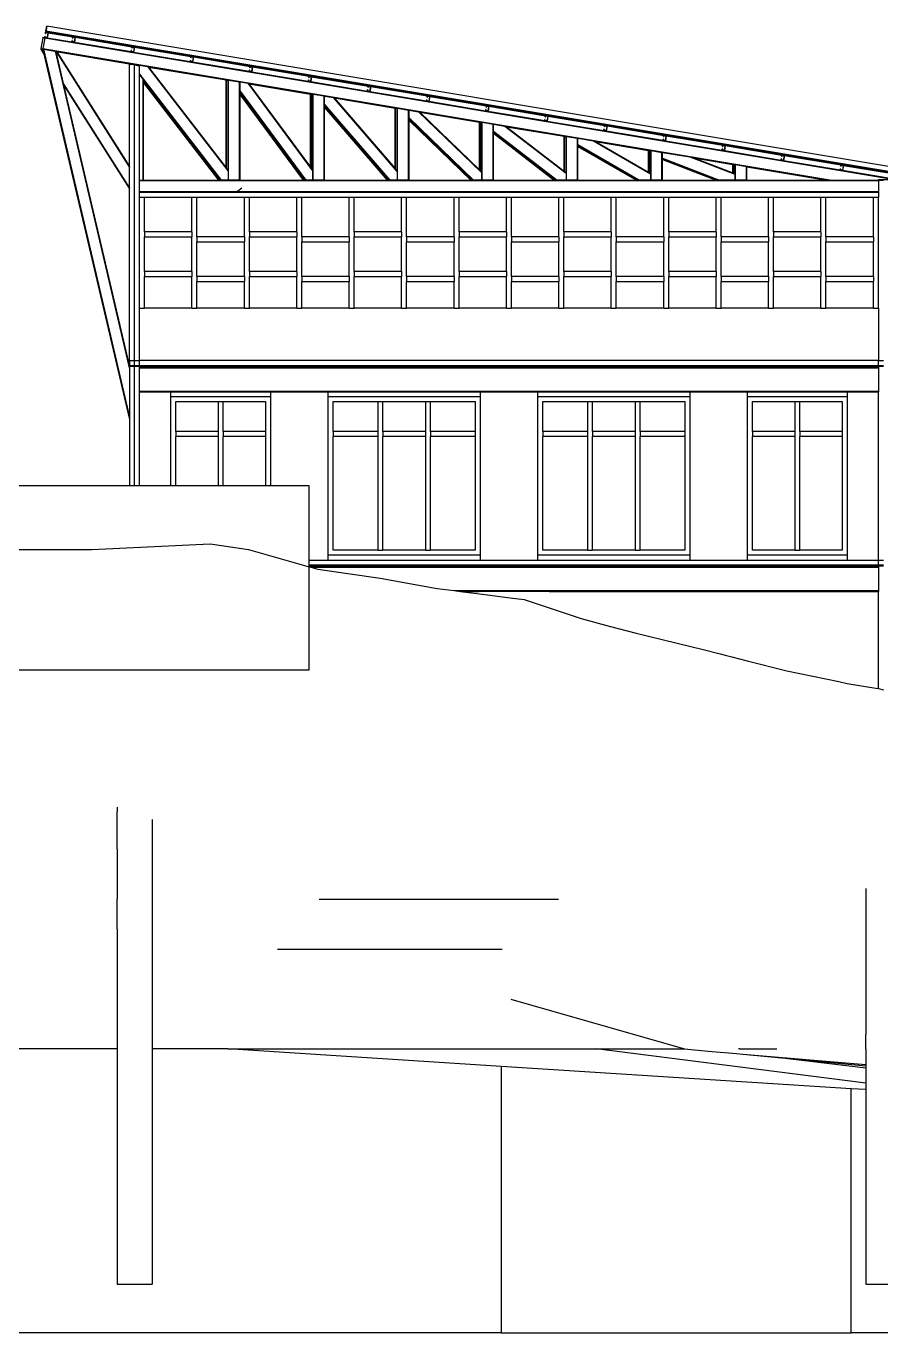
# Model space of a CAD drawing. Extents: x -60 to 60, y -11 to 16.
# Drawn here: x -44.71 to -27.59, y -10.62 to 15.54 of the extents above; entities that cross this region are included whole.
import ezdxf

# ---------------------------------------------------------------- set-up
doc = ezdxf.new("R2010")
doc.units = 0
doc.layers.get('0').update_dxf_attribs({"linetype": 'CONTINUOUS'})
doc.layers.add('SECTIONCUTEDGES', color=7, linetype='CONTINUOUS')

msp = doc.modelspace()

# ---------------------------------------------------------------- linework, layer by layer
for p, q in [((-44.301, 15.544), (-44.321, 15.426)), ((-44.301, 15.544), (-44.321, 15.426)), ((-44.317, 15.45), (-44.32, 15.435)), ((-44.317, 15.45), (-44.301, 15.544)), ((-44.317, 15.45), (-27.44, 12.637)), ((-27.196, 12.693), (-44.301, 15.544)), ((-44.38, 15.312), (-44.416, 15.094)), ((-44.379, 15.321), (-44.38, 15.312)), ((-44.38, 15.312), (-44.341, 15.305)), ((-44.379, 15.321), (-44.34, 15.315)), ((-44.341, 15.305), (-44.376, 15.094)), ((-44.34, 15.312), (-44.341, 15.305)), ((-44.339, 15.321), (-44.34, 15.315)), ((-44.34, 15.315), (-44.34, 15.312)), ((-44.34, 15.312), (-27.44, 12.495)), ((-44.339, 15.321), (-44.334, 15.346)), ((-44.289, 15.313), (-44.339, 15.321)), ((-44.329, 15.345), (-44.334, 15.346)), ((-44.333, 15.325), (-44.329, 15.345)), ((-44.293, 15.319), (-44.333, 15.325)), ((-44.326, 15.395), (-44.322, 15.42)), ((-44.326, 15.395), (-44.321, 15.394)), ((-44.322, 15.42), (-44.32, 15.435)), ((-44.322, 15.42), (-44.273, 15.412)), ((-44.321, 15.394), (-44.318, 15.414)), ((-44.32, 15.435), (-27.44, 12.622)), ((-44.318, 15.414), (-44.279, 15.408)), ((-44.279, 15.408), (-44.293, 15.319)), ((-44.273, 15.412), (-44.289, 15.313)), ((-44.289, 15.313), (-43.794, 15.231)), ((-44.273, 15.412), (-43.778, 15.329)), ((-43.794, 15.231), (-43.79, 15.255)), ((-43.745, 15.222), (-43.794, 15.231)), ((-43.785, 15.254), (-43.79, 15.255)), ((-43.789, 15.235), (-43.785, 15.254)), ((-43.749, 15.228), (-43.789, 15.235)), ((-43.782, 15.305), (-43.778, 15.329)), ((-43.782, 15.305), (-43.777, 15.304)), ((-43.778, 15.329), (-43.728, 15.321)), ((-43.777, 15.304), (-43.774, 15.323)), ((-43.774, 15.323), (-43.734, 15.317)), ((-43.734, 15.317), (-43.749, 15.228)), ((-43.728, 15.321), (-43.745, 15.222)), ((-43.745, 15.222), (-42.611, 15.033)), ((-43.728, 15.321), (-42.594, 15.132)), ((-44.416, 15.094), (-44.418, 15.085)), ((-44.418, 15.085), (-44.376, 15.078)), ((-44.418, 15.084), (-44.355, 14.985)), ((-44.405, 15.082), (-44.418, 15.084)), ((-44.418, 15.084), (-44.418, 15.084)), ((-44.418, 15.084), (-44.418, 15.084)), ((-44.418, 15.084), (-44.418, 15.084)), ((-44.416, 15.094), (-44.377, 15.088)), ((-44.376, 15.077), (-44.405, 15.082)), ((-44.405, 15.082), (-44.361, 15.014)), ((-44.378, 15.085), (-44.377, 15.088)), ((-44.378, 15.085), (-44.368, 15.083)), ((-44.378, 15.085), (-44.376, 15.078)), ((-44.377, 15.088), (-44.376, 15.094)), ((-44.376, 15.094), (-28.574, 12.46)), ((-44.376, 15.078), (-44.376, 15.077)), ((-44.376, 15.077), (-44.361, 15.014)), ((-44.368, 15.083), (-42.64, 7.711)), ((-44.368, 15.083), (-44.132, 15.044)), ((-44.361, 15.014), (-44.355, 14.985)), ((-44.355, 14.985), (-42.64, 7.668)), ((-44.132, 15.044), (-42.64, 8.677)), ((-44.132, 15.044), (-44.121, 15.042)), ((-44.121, 15.042), (-42.639, 14.795)), ((-44.121, 15.042), (-44.12, 15.035)), ((-44.12, 15.035), (-42.64, 14.788)), ((-44.113, 15.033), (-44.12, 15.035)), ((-44.12, 15.035), (-44.12, 15.035)), ((-44.12, 15.035), (-43.971, 14.398)), ((-44.1, 15.031), (-44.113, 15.033)), ((-44.113, 15.033), (-42.64, 12.713)), ((-44.1, 15.031), (-42.64, 12.731)), ((-42.611, 15.033), (-42.606, 15.058)), ((-42.561, 15.025), (-42.611, 15.033)), ((-42.602, 15.057), (-42.606, 15.058)), ((-42.605, 15.037), (-42.602, 15.057)), ((-42.565, 15.031), (-42.605, 15.037)), ((-42.598, 15.107), (-42.594, 15.132)), ((-42.598, 15.107), (-42.593, 15.106)), ((-42.594, 15.132), (-42.545, 15.124)), ((-42.593, 15.106), (-42.59, 15.126)), ((-42.59, 15.126), (-42.551, 15.12)), ((-42.551, 15.12), (-42.565, 15.031)), ((-42.545, 15.124), (-42.561, 15.025)), ((-42.561, 15.025), (-41.427, 14.836)), ((-42.545, 15.124), (-41.41, 14.935)), ((-41.415, 14.91), (-41.41, 14.935)), ((-41.41, 14.935), (-41.361, 14.926)), ((-41.41, 14.909), (-41.406, 14.929)), ((-41.406, 14.929), (-41.367, 14.922)), ((-41.367, 14.922), (-41.382, 14.834)), ((-41.361, 14.926), (-41.378, 14.828)), ((-41.361, 14.926), (-40.227, 14.737)), ((-42.641, 14.785), (-42.64, 14.788)), ((-42.641, 14.785), (-42.64, 14.785)), ((-42.64, 14.788), (-42.639, 14.795)), ((-42.634, 14.784), (-42.64, 14.785)), ((-42.64, 12.731), (-42.64, 14.785)), ((-42.639, 14.795), (-42.439, 14.761)), ((-42.6, 14.778), (-42.634, 14.784)), ((-42.634, 14.784), (-42.6, 14.778)), ((-42.6, 14.778), (-42.6, 14.778)), ((-42.54, 14.768), (-42.6, 14.778)), ((-42.54, 8.846), (-42.54, 14.768)), ((-42.54, 14.768), (-42.44, 14.751)), ((-42.44, 14.751), (-42.439, 14.761)), ((-42.44, 14.583), (-42.44, 14.751)), ((-42.439, 14.761), (-42.279, 14.735)), ((-42.279, 14.735), (-40.668, 12.641)), ((-42.279, 14.735), (-42.265, 14.732)), ((-42.265, 14.732), (-40.668, 14.466)), ((-42.265, 14.732), (-42.259, 14.725)), ((-42.259, 14.725), (-40.708, 14.466)), ((-42.259, 14.725), (-40.708, 12.709)), ((-41.427, 14.836), (-41.423, 14.861)), ((-41.378, 14.828), (-41.427, 14.836)), ((-41.418, 14.86), (-41.423, 14.861)), ((-41.421, 14.84), (-41.418, 14.86)), ((-41.382, 14.834), (-41.421, 14.84)), ((-41.415, 14.91), (-41.41, 14.909)), ((-41.378, 14.828), (-40.243, 14.639)), ((-40.243, 14.639), (-40.239, 14.663)), ((-40.234, 14.663), (-40.239, 14.663)), ((-40.237, 14.643), (-40.234, 14.663)), ((-40.231, 14.713), (-40.227, 14.737)), ((-40.231, 14.713), (-40.226, 14.712)), ((-40.227, 14.737), (-40.177, 14.729)), ((-40.226, 14.712), (-40.223, 14.732)), ((-40.223, 14.732), (-40.183, 14.725)), ((-40.183, 14.725), (-40.198, 14.636)), ((-40.177, 14.729), (-40.194, 14.631)), ((-40.177, 14.729), (-39.043, 14.54)), ((-43.971, 14.398), (-42.64, 12.302)), ((-43.971, 14.398), (-43.964, 14.369)), ((-42.44, 14.583), (-40.807, 12.46)), ((-42.44, 14.567), (-42.44, 14.583)), ((-42.44, 12.46), (-42.44, 14.567)), ((-42.44, 14.567), (-42.37, 14.476)), ((-42.37, 12.46), (-42.37, 14.476)), ((-42.37, 14.476), (-42.36, 14.463)), ((-42.36, 14.427), (-42.36, 14.463)), ((-42.36, 14.463), (-40.819, 12.46)), ((-42.36, 14.427), (-40.847, 12.46)), ((-42.36, 14.411), (-42.36, 14.427)), ((-42.36, 14.411), (-40.859, 12.46)), ((-42.36, 12.46), (-42.36, 14.411)), ((-40.708, 12.709), (-40.708, 14.466)), ((-40.698, 14.465), (-40.708, 14.466)), ((-40.698, 12.696), (-40.698, 14.465)), ((-40.698, 14.465), (-40.668, 14.46)), ((-40.658, 14.465), (-40.668, 14.466)), ((-40.668, 14.46), (-40.668, 14.466)), ((-40.668, 12.657), (-40.668, 14.46)), ((-40.658, 12.46), (-40.658, 14.465)), ((-40.658, 14.465), (-40.438, 14.428)), ((-40.438, 12.46), (-40.438, 14.428)), ((-40.428, 14.426), (-40.438, 14.428)), ((-40.428, 14.241), (-40.428, 14.426)), ((-40.428, 14.426), (-40.272, 14.4)), ((-40.272, 14.4), (-38.975, 12.646)), ((-40.272, 14.4), (-40.258, 14.398)), ((-40.258, 14.398), (-38.975, 14.184)), ((-40.258, 14.398), (-40.252, 14.39)), ((-40.194, 14.631), (-40.243, 14.639)), ((-40.198, 14.636), (-40.237, 14.643)), ((-40.194, 14.631), (-39.06, 14.441)), ((-39.06, 14.441), (-39.055, 14.466)), ((-39.01, 14.433), (-39.06, 14.441)), ((-39.051, 14.465), (-39.055, 14.466)), ((-39.054, 14.446), (-39.051, 14.465)), ((-39.014, 14.439), (-39.054, 14.446)), ((-39.047, 14.515), (-39.043, 14.54)), ((-39.047, 14.515), (-39.042, 14.515)), ((-39.043, 14.54), (-38.994, 14.532)), ((-39.042, 14.515), (-39.039, 14.534)), ((-39.039, 14.534), (-39, 14.528)), ((-39, 14.528), (-39.014, 14.439)), ((-38.994, 14.532), (-39.01, 14.433)), ((-39.01, 14.433), (-37.876, 14.244)), ((-38.994, 14.532), (-37.859, 14.343)), ((-43.964, 14.369), (-42.64, 12.283)), ((-43.964, 14.369), (-42.64, 8.72)), ((-40.428, 14.241), (-39.112, 12.46)), ((-40.428, 14.224), (-40.428, 14.241)), ((-40.428, 14.224), (-39.124, 12.46)), ((-40.428, 14.187), (-40.428, 14.224)), ((-40.428, 14.187), (-39.152, 12.46)), ((-40.428, 14.17), (-40.428, 14.187)), ((-40.428, 12.46), (-40.428, 14.17)), ((-40.428, 14.17), (-39.164, 12.46)), ((-40.252, 14.39), (-39.015, 14.184)), ((-40.252, 14.39), (-39.015, 12.717)), ((-39.015, 12.717), (-39.015, 14.184)), ((-39.005, 14.182), (-39.015, 14.184)), ((-39.005, 12.703), (-39.005, 14.182)), ((-39.005, 14.182), (-38.975, 14.177)), ((-38.965, 14.182), (-38.975, 14.184)), ((-38.975, 14.177), (-38.975, 14.184)), ((-38.975, 12.662), (-38.975, 14.177)), ((-38.965, 12.46), (-38.965, 14.182)), ((-38.965, 14.182), (-38.745, 14.146)), ((-38.745, 12.46), (-38.745, 14.146)), ((-38.735, 14.144), (-38.745, 14.146)), ((-38.735, 13.975), (-38.735, 14.144)), ((-38.735, 14.144), (-38.565, 14.116)), ((-37.876, 14.244), (-37.872, 14.269)), ((-37.827, 14.236), (-37.876, 14.244)), ((-37.867, 14.268), (-37.872, 14.269)), ((-37.87, 14.248), (-37.867, 14.268)), ((-37.831, 14.242), (-37.87, 14.248)), ((-37.864, 14.318), (-37.859, 14.343)), ((-37.864, 14.318), (-37.859, 14.317)), ((-37.859, 14.343), (-37.81, 14.335)), ((-37.859, 14.317), (-37.855, 14.337)), ((-37.855, 14.337), (-37.816, 14.33)), ((-37.816, 14.33), (-37.831, 14.242)), ((-37.81, 14.335), (-37.827, 14.236)), ((-37.827, 14.236), (-36.692, 14.047)), ((-37.81, 14.335), (-36.676, 14.146)), ((-36.68, 14.121), (-36.676, 14.146)), ((-36.676, 14.146), (-36.626, 14.137)), ((-36.675, 14.12), (-36.672, 14.14)), ((-36.672, 14.14), (-36.632, 14.133)), ((-36.632, 14.133), (-36.647, 14.044)), ((-36.626, 14.137), (-36.643, 14.039)), ((-36.626, 14.137), (-35.492, 13.948)), ((-38.735, 13.975), (-37.428, 12.46)), ((-38.735, 13.96), (-38.735, 13.975)), ((-38.735, 13.96), (-37.441, 12.46)), ((-38.735, 13.929), (-38.735, 13.96)), ((-38.735, 13.929), (-37.468, 12.46)), ((-38.735, 13.914), (-38.735, 13.929)), ((-38.735, 12.46), (-38.735, 13.914)), ((-38.735, 13.914), (-37.481, 12.46)), ((-38.565, 14.116), (-37.283, 12.629)), ((-38.565, 14.116), (-38.55, 14.113)), ((-38.55, 14.113), (-37.283, 13.902)), ((-38.55, 14.113), (-38.543, 14.105)), ((-38.543, 14.105), (-37.323, 13.902)), ((-38.543, 14.105), (-37.323, 12.691)), ((-37.323, 12.691), (-37.323, 13.902)), ((-37.323, 13.902), (-37.313, 13.9)), ((-37.313, 12.679), (-37.313, 13.9)), ((-37.313, 13.9), (-37.283, 13.895)), ((-37.283, 13.902), (-37.273, 13.9)), ((-37.283, 13.895), (-37.283, 13.902)), ((-37.283, 12.644), (-37.283, 13.895)), ((-37.273, 12.46), (-37.273, 13.9)), ((-37.273, 13.9), (-37.053, 13.864)), ((-36.692, 14.047), (-36.688, 14.072)), ((-36.643, 14.039), (-36.692, 14.047)), ((-36.683, 14.071), (-36.688, 14.072)), ((-36.686, 14.051), (-36.683, 14.071)), ((-36.647, 14.044), (-36.686, 14.051)), ((-36.68, 14.121), (-36.675, 14.12)), ((-36.643, 14.039), (-35.509, 13.85)), ((-35.509, 13.85), (-35.504, 13.874)), ((-35.5, 13.873), (-35.504, 13.874)), ((-35.503, 13.854), (-35.5, 13.873)), ((-35.496, 13.924), (-35.492, 13.948)), ((-35.496, 13.924), (-35.491, 13.923)), ((-35.492, 13.948), (-35.443, 13.94)), ((-35.491, 13.923), (-35.488, 13.943)), ((-35.488, 13.943), (-35.449, 13.936)), ((-35.449, 13.936), (-35.463, 13.847)), ((-35.443, 13.94), (-35.459, 13.841)), ((-35.443, 13.94), (-34.308, 13.751)), ((-37.053, 12.46), (-37.053, 13.864)), ((-37.053, 13.864), (-37.043, 13.862)), ((-37.043, 13.709), (-37.043, 13.862)), ((-37.043, 13.862), (-36.851, 13.83)), ((-37.043, 13.709), (-35.749, 12.46)), ((-37.043, 13.695), (-37.043, 13.709)), ((-37.043, 13.695), (-35.763, 12.46)), ((-37.043, 13.67), (-37.043, 13.695)), ((-37.043, 13.67), (-35.789, 12.46)), ((-37.043, 13.657), (-37.043, 13.67)), ((-37.043, 12.46), (-37.043, 13.657)), ((-37.043, 13.657), (-35.803, 12.46)), ((-36.851, 13.83), (-35.59, 12.614)), ((-36.851, 13.83), (-36.834, 13.827)), ((-36.834, 13.827), (-35.59, 13.62)), ((-36.834, 13.827), (-36.826, 13.819)), ((-36.826, 13.819), (-35.63, 13.62)), ((-36.826, 13.819), (-35.63, 12.666)), ((-35.63, 12.666), (-35.63, 13.62)), ((-35.63, 13.62), (-35.62, 13.618)), ((-35.62, 12.656), (-35.62, 13.618)), ((-35.62, 13.618), (-35.59, 13.613)), ((-35.59, 13.62), (-35.58, 13.618)), ((-35.59, 13.613), (-35.59, 13.62)), ((-35.59, 12.627), (-35.59, 13.613)), ((-35.58, 12.46), (-35.58, 13.618)), ((-35.58, 13.618), (-35.36, 13.582)), ((-35.459, 13.841), (-35.509, 13.85)), ((-35.463, 13.847), (-35.503, 13.854)), ((-35.459, 13.841), (-34.325, 13.652)), ((-34.325, 13.652), (-34.321, 13.677)), ((-34.276, 13.644), (-34.325, 13.652)), ((-34.316, 13.676), (-34.321, 13.677)), ((-34.319, 13.656), (-34.316, 13.676)), ((-34.28, 13.65), (-34.319, 13.656)), ((-34.313, 13.726), (-34.308, 13.751)), ((-34.313, 13.726), (-34.308, 13.725)), ((-34.308, 13.751), (-34.259, 13.743)), ((-34.308, 13.725), (-34.304, 13.745)), ((-34.304, 13.745), (-34.265, 13.739)), ((-34.265, 13.739), (-34.28, 13.65)), ((-34.259, 13.743), (-34.276, 13.644)), ((-34.276, 13.644), (-33.141, 13.455)), ((-34.259, 13.743), (-33.125, 13.554)), ((-35.36, 12.46), (-35.36, 13.582)), ((-35.36, 13.582), (-35.35, 13.58)), ((-35.35, 13.441), (-35.35, 13.58)), ((-35.35, 13.58), (-35.12, 13.542)), ((-35.35, 13.428), (-35.35, 13.441)), ((-35.35, 13.441), (-34.078, 12.46)), ((-35.35, 13.428), (-34.094, 12.46)), ((-35.35, 13.41), (-35.35, 13.428)), ((-35.35, 13.41), (-34.118, 12.46)), ((-35.35, 13.398), (-35.35, 13.41)), ((-35.35, 12.46), (-35.35, 13.398)), ((-35.35, 13.398), (-34.134, 12.46)), ((-35.12, 13.542), (-33.898, 12.6)), ((-35.12, 13.542), (-35.099, 13.538)), ((-35.099, 13.538), (-33.898, 13.338)), ((-35.099, 13.538), (-35.088, 13.53)), ((-35.088, 13.53), (-33.938, 13.338)), ((-35.088, 13.53), (-33.938, 12.643)), ((-33.141, 13.455), (-33.137, 13.48)), ((-33.092, 13.447), (-33.141, 13.455)), ((-33.132, 13.479), (-33.137, 13.48)), ((-33.135, 13.459), (-33.132, 13.479)), ((-33.096, 13.453), (-33.135, 13.459)), ((-33.129, 13.529), (-33.125, 13.554)), ((-33.129, 13.529), (-33.124, 13.528)), ((-33.125, 13.554), (-33.075, 13.545)), ((-33.124, 13.528), (-33.121, 13.548)), ((-33.121, 13.548), (-33.081, 13.541)), ((-33.081, 13.541), (-33.096, 13.453)), ((-33.075, 13.545), (-33.092, 13.447)), ((-33.092, 13.447), (-31.958, 13.258)), ((-33.075, 13.545), (-31.941, 13.356)), ((-31.945, 13.332), (-31.941, 13.356)), ((-31.941, 13.356), (-31.892, 13.348)), ((-31.94, 13.331), (-31.937, 13.351)), ((-31.937, 13.351), (-31.898, 13.344)), ((-31.892, 13.348), (-31.908, 13.25)), ((-31.892, 13.348), (-30.757, 13.159)), ((-33.938, 12.643), (-33.938, 13.338)), ((-33.938, 13.338), (-33.928, 13.336)), ((-33.928, 12.635), (-33.928, 13.336)), ((-33.928, 13.336), (-33.898, 13.331)), ((-33.898, 13.338), (-33.888, 13.336)), ((-33.898, 13.331), (-33.898, 13.338)), ((-33.898, 12.612), (-33.898, 13.331)), ((-33.888, 12.46), (-33.888, 13.336)), ((-33.888, 13.336), (-33.668, 13.299)), ((-33.668, 12.46), (-33.668, 13.299)), ((-33.668, 13.299), (-33.658, 13.298)), ((-33.658, 13.171), (-33.658, 13.298)), ((-33.658, 13.298), (-33.347, 13.246)), ((-33.658, 13.171), (-32.426, 12.46)), ((-33.658, 13.159), (-33.658, 13.171)), ((-33.658, 13.159), (-32.446, 12.46)), ((-33.658, 13.148), (-33.658, 13.159)), ((-33.658, 13.148), (-32.466, 12.46)), ((-33.658, 13.136), (-33.658, 13.148)), ((-33.658, 12.46), (-33.658, 13.136)), ((-33.658, 13.136), (-32.486, 12.46)), ((-33.347, 13.246), (-32.205, 12.588)), ((-33.347, 13.246), (-33.32, 13.242)), ((-33.32, 13.242), (-32.205, 13.056)), ((-33.32, 13.242), (-33.304, 13.232)), ((-33.304, 13.232), (-32.245, 13.056)), ((-33.304, 13.232), (-32.245, 12.622)), ((-31.958, 13.258), (-31.953, 13.282)), ((-31.908, 13.25), (-31.958, 13.258)), ((-31.948, 13.282), (-31.953, 13.282)), ((-31.952, 13.262), (-31.948, 13.282)), ((-31.912, 13.255), (-31.952, 13.262)), ((-31.945, 13.332), (-31.94, 13.331)), ((-31.898, 13.344), (-31.912, 13.255)), ((-31.908, 13.25), (-30.774, 13.061)), ((-30.774, 13.061), (-30.77, 13.085)), ((-30.765, 13.084), (-30.77, 13.085)), ((-30.768, 13.065), (-30.765, 13.084)), ((-30.762, 13.134), (-30.757, 13.159)), ((-30.762, 13.134), (-30.757, 13.134)), ((-30.757, 13.159), (-30.708, 13.151)), ((-30.757, 13.134), (-30.753, 13.153)), ((-30.753, 13.153), (-30.714, 13.147)), ((-30.714, 13.147), (-30.729, 13.058)), ((-30.708, 13.151), (-30.725, 13.052)), ((-30.708, 13.151), (-29.574, 12.962)), ((-32.245, 12.622), (-32.245, 13.056)), ((-32.245, 13.056), (-32.235, 13.054)), ((-32.235, 12.616), (-32.235, 13.054)), ((-32.235, 13.054), (-32.205, 13.049)), ((-32.205, 13.056), (-32.195, 13.054)), ((-32.205, 13.049), (-32.205, 13.056)), ((-32.205, 12.599), (-32.205, 13.049)), ((-32.195, 12.46), (-32.195, 13.054)), ((-32.195, 13.054), (-31.975, 13.017)), ((-31.975, 12.46), (-31.975, 13.017)), ((-31.975, 13.017), (-31.965, 13.016)), ((-31.965, 12.898), (-31.965, 13.016)), ((-31.965, 13.016), (-31.418, 12.925)), ((-31.965, 12.887), (-31.965, 12.898)), ((-31.965, 12.898), (-30.821, 12.46)), ((-31.965, 12.887), (-30.849, 12.46)), ((-31.965, 12.882), (-31.965, 12.887)), ((-31.965, 12.882), (-30.861, 12.46)), ((-31.965, 12.872), (-31.965, 12.882)), ((-31.965, 12.46), (-31.965, 12.872)), ((-31.965, 12.872), (-30.889, 12.46)), ((-31.418, 12.925), (-31.37, 12.916)), ((-31.418, 12.925), (-30.513, 12.578)), ((-31.37, 12.916), (-30.513, 12.774)), ((-31.37, 12.916), (-31.339, 12.905)), ((-31.339, 12.905), (-30.553, 12.774)), ((-31.339, 12.905), (-30.553, 12.604)), ((-30.725, 13.052), (-30.774, 13.061)), ((-30.729, 13.058), (-30.768, 13.065)), ((-30.725, 13.052), (-29.59, 12.863)), ((-29.59, 12.863), (-29.586, 12.888)), ((-29.541, 12.855), (-29.59, 12.863)), ((-29.581, 12.887), (-29.586, 12.888)), ((-29.584, 12.867), (-29.581, 12.887)), ((-29.545, 12.861), (-29.584, 12.867)), ((-29.578, 12.937), (-29.574, 12.962)), ((-29.578, 12.937), (-29.573, 12.936)), ((-29.574, 12.962), (-29.524, 12.954)), ((-29.573, 12.936), (-29.57, 12.956)), ((-29.57, 12.956), (-29.53, 12.95)), ((-29.53, 12.95), (-29.545, 12.861)), ((-29.524, 12.954), (-29.541, 12.855)), ((-29.541, 12.855), (-28.407, 12.666)), ((-29.524, 12.954), (-28.39, 12.765)), ((-42.64, 12.713), (-42.64, 12.731)), ((-42.64, 12.302), (-42.64, 12.713)), ((-40.708, 12.709), (-40.698, 12.696)), ((-40.698, 12.696), (-40.668, 12.657)), ((-40.668, 12.657), (-40.668, 12.641)), ((-40.668, 12.641), (-40.668, 12.46)), ((-39.015, 12.717), (-39.005, 12.703)), ((-39.005, 12.703), (-38.975, 12.662)), ((-38.975, 12.662), (-38.975, 12.646)), ((-38.975, 12.646), (-38.975, 12.46)), ((-37.323, 12.691), (-37.313, 12.679)), ((-37.313, 12.679), (-37.283, 12.644)), ((-37.283, 12.644), (-37.283, 12.629)), ((-37.283, 12.629), (-37.283, 12.46)), ((-35.63, 12.666), (-35.62, 12.656)), ((-35.62, 12.656), (-35.59, 12.627)), ((-35.59, 12.627), (-35.59, 12.614)), ((-35.59, 12.614), (-35.59, 12.46)), ((-33.938, 12.643), (-33.928, 12.635)), ((-33.928, 12.635), (-33.898, 12.612)), ((-33.898, 12.612), (-33.898, 12.6)), ((-33.898, 12.6), (-33.898, 12.46)), ((-32.245, 12.622), (-32.235, 12.616)), ((-32.235, 12.616), (-32.205, 12.599)), ((-32.205, 12.599), (-32.205, 12.588)), ((-32.205, 12.588), (-32.205, 12.46)), ((-30.553, 12.604), (-30.553, 12.774)), ((-30.553, 12.774), (-30.543, 12.772)), ((-30.553, 12.604), (-30.543, 12.6)), ((-30.543, 12.6), (-30.543, 12.772)), ((-30.543, 12.772), (-30.513, 12.767)), ((-30.543, 12.6), (-30.513, 12.589)), ((-30.513, 12.774), (-30.503, 12.772)), ((-30.513, 12.767), (-30.513, 12.774)), ((-30.513, 12.589), (-30.513, 12.767)), ((-30.513, 12.589), (-30.513, 12.578)), ((-30.513, 12.578), (-30.513, 12.46)), ((-30.503, 12.46), (-30.503, 12.772)), ((-30.503, 12.772), (-30.283, 12.735)), ((-30.283, 12.46), (-30.283, 12.735)), ((-30.283, 12.735), (-30.273, 12.734)), ((-30.273, 12.734), (-28.633, 12.46)), ((-30.273, 12.727), (-30.273, 12.734)), ((-30.273, 12.46), (-30.273, 12.727)), ((-30.273, 12.727), (-28.673, 12.46)), ((-28.407, 12.666), (-28.402, 12.691)), ((-28.357, 12.658), (-28.407, 12.666)), ((-28.397, 12.69), (-28.402, 12.691)), ((-28.401, 12.67), (-28.397, 12.69)), ((-28.361, 12.663), (-28.401, 12.67)), ((-28.394, 12.74), (-28.39, 12.765)), ((-28.394, 12.74), (-28.389, 12.739)), ((-28.39, 12.765), (-28.341, 12.756)), ((-28.389, 12.739), (-28.386, 12.759)), ((-28.386, 12.759), (-28.347, 12.752)), ((-28.347, 12.752), (-28.361, 12.663)), ((-28.341, 12.756), (-28.357, 12.658)), ((-28.357, 12.658), (-27.44, 12.505)), ((-28.341, 12.756), (-27.44, 12.606)), ((-42.64, 12.283), (-42.64, 12.302)), ((-42.44, 12.451), (-42.44, 12.46)), ((-42.44, 12.46), (-42.37, 12.46)), ((-42.44, 12.23), (-42.44, 12.451)), ((-42.44, 12.451), (-27.68, 12.451)), ((-42.36, 12.46), (-42.37, 12.46)), ((-42.36, 12.46), (-40.859, 12.46)), ((-40.847, 12.46), (-40.859, 12.46)), ((-40.819, 12.46), (-40.847, 12.46)), ((-40.807, 12.46), (-40.819, 12.46)), ((-40.668, 12.46), (-40.807, 12.46)), ((-40.668, 12.46), (-40.658, 12.46)), ((-40.438, 12.46), (-40.658, 12.46)), ((-40.392, 12.299), (-40.481, 12.23)), ((-40.438, 12.46), (-40.428, 12.46)), ((-40.428, 12.46), (-39.164, 12.46)), ((-39.152, 12.46), (-39.164, 12.46)), ((-39.124, 12.46), (-39.152, 12.46)), ((-39.112, 12.46), (-39.124, 12.46)), ((-38.975, 12.46), (-39.112, 12.46)), ((-38.975, 12.46), (-38.965, 12.46)), ((-38.745, 12.46), (-38.965, 12.46)), ((-38.745, 12.46), (-38.735, 12.46)), ((-38.735, 12.46), (-37.481, 12.46)), ((-37.468, 12.46), (-37.481, 12.46)), ((-37.441, 12.46), (-37.468, 12.46)), ((-37.428, 12.46), (-37.441, 12.46)), ((-37.283, 12.46), (-37.428, 12.46)), ((-37.283, 12.46), (-37.273, 12.46)), ((-37.053, 12.46), (-37.273, 12.46)), ((-37.053, 12.46), (-37.043, 12.46)), ((-37.043, 12.46), (-35.803, 12.46)), ((-35.789, 12.46), (-35.803, 12.46)), ((-35.763, 12.46), (-35.789, 12.46)), ((-35.749, 12.46), (-35.763, 12.46)), ((-35.59, 12.46), (-35.749, 12.46)), ((-35.59, 12.46), (-35.58, 12.46)), ((-35.36, 12.46), (-35.58, 12.46)), ((-35.36, 12.46), (-35.35, 12.46)), ((-35.35, 12.46), (-34.134, 12.46)), ((-34.118, 12.46), (-34.134, 12.46)), ((-34.094, 12.46), (-34.118, 12.46)), ((-34.078, 12.46), (-34.094, 12.46)), ((-33.898, 12.46), (-34.078, 12.46)), ((-33.898, 12.46), (-33.888, 12.46)), ((-33.668, 12.46), (-33.888, 12.46)), ((-33.668, 12.46), (-33.658, 12.46)), ((-33.658, 12.46), (-32.486, 12.46)), ((-32.466, 12.46), (-32.486, 12.46)), ((-32.446, 12.46), (-32.466, 12.46)), ((-32.426, 12.46), (-32.446, 12.46)), ((-32.205, 12.46), (-32.426, 12.46)), ((-32.205, 12.46), (-32.195, 12.46)), ((-31.975, 12.46), (-32.195, 12.46)), ((-31.975, 12.46), (-31.965, 12.46)), ((-31.965, 12.46), (-30.889, 12.46)), ((-30.861, 12.46), (-30.889, 12.46)), ((-30.849, 12.46), (-30.861, 12.46)), ((-30.821, 12.46), (-30.849, 12.46)), ((-30.513, 12.46), (-30.821, 12.46)), ((-30.513, 12.46), (-30.503, 12.46)), ((-30.283, 12.46), (-30.503, 12.46)), ((-30.283, 12.46), (-30.273, 12.46)), ((-30.273, 12.46), (-28.673, 12.46)), ((-28.673, 12.46), (-28.633, 12.46)), ((-28.633, 12.46), (-28.574, 12.46)), ((-28.574, 12.46), (-27.68, 12.46)), ((-27.68, 12.46), (-27.68, 12.451)), ((-27.68, 12.46), (-27.64, 12.46)), ((-27.68, 12.451), (-27.64, 12.451)), ((-27.64, 12.47), (-27.44, 12.47)), ((-27.64, 12.46), (-27.64, 12.47)), ((-27.64, 12.46), (-27.64, 12.451)), ((-27.64, 12.46), (-27.54, 12.46)), ((-27.64, 12.451), (-27.64, 12.23)), ((-42.64, 8.846), (-42.64, 12.283)), ((-42.44, 12.22), (-42.44, 12.23)), ((-42.44, 12.23), (-27.64, 12.23)), ((-42.44, 12.22), (-27.64, 12.22)), ((-42.44, 12.12), (-42.44, 12.22)), ((-42.44, 12.12), (-42.34, 12.12)), ((-42.44, 9.896), (-42.44, 12.12)), ((-42.34, 11.426), (-42.34, 12.12)), ((-42.34, 12.12), (-41.39, 12.12)), ((-41.39, 12.12), (-41.29, 12.12)), ((-41.39, 11.426), (-41.39, 12.12)), ((-41.29, 12.12), (-40.34, 12.12)), ((-41.29, 11.326), (-41.29, 12.12)), ((-40.34, 12.12), (-40.24, 12.12)), ((-40.34, 11.326), (-40.34, 12.12)), ((-40.24, 11.426), (-40.24, 12.12)), ((-40.24, 12.12), (-39.29, 12.12)), ((-39.29, 12.12), (-39.19, 12.12)), ((-39.29, 11.426), (-39.29, 12.12)), ((-39.19, 11.326), (-39.19, 12.12)), ((-39.19, 12.12), (-38.24, 12.12)), ((-38.24, 12.12), (-38.14, 12.12)), ((-38.24, 11.326), (-38.24, 12.12)), ((-38.14, 11.426), (-38.14, 12.12)), ((-38.14, 12.12), (-37.19, 12.12)), ((-37.19, 12.12), (-37.09, 12.12)), ((-37.19, 11.426), (-37.19, 12.12)), ((-37.09, 11.326), (-37.09, 12.12)), ((-37.09, 12.12), (-36.14, 12.12)), ((-36.14, 12.12), (-36.04, 12.12)), ((-36.14, 11.326), (-36.14, 12.12)), ((-36.04, 11.426), (-36.04, 12.12)), ((-36.04, 12.12), (-35.09, 12.12)), ((-35.09, 12.12), (-34.99, 12.12)), ((-35.09, 11.426), (-35.09, 12.12)), ((-34.99, 11.326), (-34.99, 12.12)), ((-34.99, 12.12), (-34.04, 12.12)), ((-34.04, 12.12), (-33.94, 12.12)), ((-34.04, 11.326), (-34.04, 12.12)), ((-33.94, 11.426), (-33.94, 12.12)), ((-33.94, 12.12), (-32.99, 12.12)), ((-32.99, 12.12), (-32.89, 12.12)), ((-32.99, 11.426), (-32.99, 12.12)), ((-32.89, 12.12), (-31.94, 12.12)), ((-32.89, 11.326), (-32.89, 12.12)), ((-31.94, 12.12), (-31.84, 12.12)), ((-31.94, 11.326), (-31.94, 12.12)), ((-31.84, 12.12), (-30.89, 12.12)), ((-31.84, 11.426), (-31.84, 12.12)), ((-30.89, 12.12), (-30.79, 12.12)), ((-30.89, 11.426), (-30.89, 12.12)), ((-30.79, 12.12), (-29.84, 12.12)), ((-30.79, 11.326), (-30.79, 12.12)), ((-29.84, 12.12), (-29.74, 12.12)), ((-29.84, 11.326), (-29.84, 12.12)), ((-29.74, 12.12), (-28.79, 12.12)), ((-29.74, 11.426), (-29.74, 12.12)), ((-28.79, 12.12), (-28.69, 12.12)), ((-28.79, 11.426), (-28.79, 12.12)), ((-28.69, 12.12), (-27.74, 12.12)), ((-28.69, 11.326), (-28.69, 12.12)), ((-27.74, 12.12), (-27.64, 12.12)), ((-27.74, 11.326), (-27.74, 12.12)), ((-27.64, 12.22), (-27.64, 12.23)), ((-27.64, 12.22), (-27.64, 12.12)), ((-27.64, 9.896), (-27.64, 12.12)), ((-41.39, 11.426), (-42.34, 11.426)), ((-42.34, 11.426), (-42.34, 11.326)), ((-42.34, 10.632), (-42.34, 11.326)), ((-42.34, 11.326), (-41.39, 11.326)), ((-41.39, 11.426), (-41.39, 11.326)), ((-41.39, 10.632), (-41.39, 11.326)), ((-40.34, 11.326), (-41.29, 11.326)), ((-41.29, 11.326), (-41.29, 11.226)), ((-40.34, 11.326), (-40.34, 11.226)), ((-39.29, 11.426), (-40.24, 11.426)), ((-40.24, 11.426), (-40.24, 11.326)), ((-40.24, 10.632), (-40.24, 11.326)), ((-40.24, 11.326), (-39.29, 11.326)), ((-39.29, 11.426), (-39.29, 11.326)), ((-39.29, 10.632), (-39.29, 11.326)), ((-38.24, 11.326), (-39.19, 11.326)), ((-39.19, 11.326), (-39.19, 11.226)), ((-38.24, 11.326), (-38.24, 11.226)), ((-37.19, 11.426), (-38.14, 11.426)), ((-38.14, 11.426), (-38.14, 11.326)), ((-38.14, 10.632), (-38.14, 11.326)), ((-38.14, 11.326), (-37.19, 11.326)), ((-37.19, 11.426), (-37.19, 11.326)), ((-37.19, 10.632), (-37.19, 11.326)), ((-36.14, 11.326), (-37.09, 11.326)), ((-37.09, 11.326), (-37.09, 11.226)), ((-36.14, 11.326), (-36.14, 11.226)), ((-35.09, 11.426), (-36.04, 11.426)), ((-36.04, 11.426), (-36.04, 11.326)), ((-36.04, 10.632), (-36.04, 11.326)), ((-36.04, 11.326), (-35.09, 11.326)), ((-35.09, 11.426), (-35.09, 11.326)), ((-35.09, 10.632), (-35.09, 11.326)), ((-34.04, 11.326), (-34.99, 11.326)), ((-34.99, 11.326), (-34.99, 11.226)), ((-34.04, 11.326), (-34.04, 11.226)), ((-32.99, 11.426), (-33.94, 11.426)), ((-33.94, 11.426), (-33.94, 11.326)), ((-33.94, 10.632), (-33.94, 11.326)), ((-33.94, 11.326), (-32.99, 11.326)), ((-32.99, 11.426), (-32.99, 11.326)), ((-32.99, 10.632), (-32.99, 11.326)), ((-31.94, 11.326), (-32.89, 11.326)), ((-32.89, 11.326), (-32.89, 11.226)), ((-31.94, 11.326), (-31.94, 11.226)), ((-30.89, 11.426), (-31.84, 11.426)), ((-31.84, 11.426), (-31.84, 11.326)), ((-31.84, 11.326), (-30.89, 11.326)), ((-31.84, 10.632), (-31.84, 11.326)), ((-30.89, 11.426), (-30.89, 11.326)), ((-30.89, 10.632), (-30.89, 11.326)), ((-29.84, 11.326), (-30.79, 11.326)), ((-30.79, 11.326), (-30.79, 11.226)), ((-29.84, 11.326), (-29.84, 11.226)), ((-28.79, 11.426), (-29.74, 11.426)), ((-29.74, 11.426), (-29.74, 11.326)), ((-29.74, 11.326), (-28.79, 11.326)), ((-29.74, 10.632), (-29.74, 11.326)), ((-28.79, 11.426), (-28.79, 11.326)), ((-28.79, 10.632), (-28.79, 11.326)), ((-27.74, 11.326), (-28.69, 11.326)), ((-28.69, 11.326), (-28.69, 11.226)), ((-27.74, 11.326), (-27.74, 11.226)), ((-41.29, 11.226), (-40.34, 11.226)), ((-41.29, 10.532), (-41.29, 11.226)), ((-40.34, 10.532), (-40.34, 11.226)), ((-39.19, 10.532), (-39.19, 11.226)), ((-39.19, 11.226), (-38.24, 11.226)), ((-38.24, 10.532), (-38.24, 11.226)), ((-37.09, 10.532), (-37.09, 11.226)), ((-37.09, 11.226), (-36.14, 11.226)), ((-36.14, 10.532), (-36.14, 11.226)), ((-34.99, 10.532), (-34.99, 11.226)), ((-34.99, 11.226), (-34.04, 11.226)), ((-34.04, 10.532), (-34.04, 11.226)), ((-32.89, 10.532), (-32.89, 11.226)), ((-32.89, 11.226), (-31.94, 11.226)), ((-31.94, 10.532), (-31.94, 11.226)), ((-30.79, 11.226), (-29.84, 11.226)), ((-30.79, 10.532), (-30.79, 11.226)), ((-29.84, 10.532), (-29.84, 11.226)), ((-28.69, 10.532), (-28.69, 11.226)), ((-28.69, 11.226), (-27.74, 11.226)), ((-27.74, 10.532), (-27.74, 11.226)), ((-41.39, 10.632), (-42.34, 10.632)), ((-42.34, 10.632), (-42.34, 10.532)), ((-42.34, 9.896), (-42.34, 10.532)), ((-42.34, 10.532), (-41.39, 10.532)), ((-41.39, 10.632), (-41.39, 10.532)), ((-41.39, 9.896), (-41.39, 10.532)), ((-40.34, 10.532), (-41.29, 10.532)), ((-41.29, 10.532), (-41.29, 10.432)), ((-40.34, 10.532), (-40.34, 10.432)), ((-39.29, 10.632), (-40.24, 10.632)), ((-40.24, 10.632), (-40.24, 10.532)), ((-40.24, 9.896), (-40.24, 10.532)), ((-40.24, 10.532), (-39.29, 10.532)), ((-39.29, 10.632), (-39.29, 10.532)), ((-39.29, 9.896), (-39.29, 10.532)), ((-38.24, 10.532), (-39.19, 10.532)), ((-39.19, 10.532), (-39.19, 10.432)), ((-38.24, 10.532), (-38.24, 10.432)), ((-37.19, 10.632), (-38.14, 10.632)), ((-38.14, 10.632), (-38.14, 10.532)), ((-38.14, 9.896), (-38.14, 10.532)), ((-38.14, 10.532), (-37.19, 10.532)), ((-37.19, 10.632), (-37.19, 10.532)), ((-37.19, 9.896), (-37.19, 10.532)), ((-36.14, 10.532), (-37.09, 10.532)), ((-37.09, 10.532), (-37.09, 10.432)), ((-36.14, 10.532), (-36.14, 10.432)), ((-35.09, 10.632), (-36.04, 10.632)), ((-36.04, 10.632), (-36.04, 10.532)), ((-36.04, 9.896), (-36.04, 10.532)), ((-36.04, 10.532), (-35.09, 10.532)), ((-35.09, 10.632), (-35.09, 10.532)), ((-35.09, 9.896), (-35.09, 10.532)), ((-34.04, 10.532), (-34.99, 10.532)), ((-34.99, 10.532), (-34.99, 10.432)), ((-34.04, 10.532), (-34.04, 10.432)), ((-32.99, 10.632), (-33.94, 10.632)), ((-33.94, 10.632), (-33.94, 10.532)), ((-33.94, 9.896), (-33.94, 10.532)), ((-33.94, 10.532), (-32.99, 10.532)), ((-32.99, 10.632), (-32.99, 10.532)), ((-32.99, 9.896), (-32.99, 10.532)), ((-31.94, 10.532), (-32.89, 10.532)), ((-32.89, 10.532), (-32.89, 10.432)), ((-31.94, 10.532), (-31.94, 10.432)), ((-30.89, 10.632), (-31.84, 10.632)), ((-31.84, 10.632), (-31.84, 10.532)), ((-31.84, 10.532), (-30.89, 10.532)), ((-31.84, 9.896), (-31.84, 10.532)), ((-30.89, 10.632), (-30.89, 10.532)), ((-30.89, 9.896), (-30.89, 10.532)), ((-29.84, 10.532), (-30.79, 10.532)), ((-30.79, 10.532), (-30.79, 10.432)), ((-29.84, 10.532), (-29.84, 10.432)), ((-28.79, 10.632), (-29.74, 10.632)), ((-29.74, 10.632), (-29.74, 10.532)), ((-29.74, 10.532), (-28.79, 10.532)), ((-29.74, 9.896), (-29.74, 10.532)), ((-28.79, 10.632), (-28.79, 10.532)), ((-28.79, 9.896), (-28.79, 10.532)), ((-27.74, 10.532), (-28.69, 10.532)), ((-28.69, 10.532), (-28.69, 10.432)), ((-27.74, 10.532), (-27.74, 10.432)), ((-41.29, 10.432), (-40.34, 10.432)), ((-41.29, 9.896), (-41.29, 10.432)), ((-40.34, 9.896), (-40.34, 10.432)), ((-39.19, 9.896), (-39.19, 10.432)), ((-39.19, 10.432), (-38.24, 10.432)), ((-38.24, 9.896), (-38.24, 10.432)), ((-37.09, 9.896), (-37.09, 10.432)), ((-37.09, 10.432), (-36.14, 10.432)), ((-36.14, 9.896), (-36.14, 10.432)), ((-34.99, 9.896), (-34.99, 10.432)), ((-34.99, 10.432), (-34.04, 10.432)), ((-34.04, 9.896), (-34.04, 10.432)), ((-32.89, 9.896), (-32.89, 10.432)), ((-32.89, 10.432), (-31.94, 10.432)), ((-31.94, 9.896), (-31.94, 10.432)), ((-30.79, 10.432), (-29.84, 10.432)), ((-30.79, 9.896), (-30.79, 10.432)), ((-29.84, 9.896), (-29.84, 10.432)), ((-28.69, 10.432), (-27.74, 10.432)), ((-28.69, 9.896), (-28.69, 10.432)), ((-27.74, 9.896), (-27.74, 10.432)), ((-42.44, 8.846), (-42.44, 9.896)), ((-42.44, 9.896), (-42.34, 9.896)), ((-41.39, 9.896), (-42.34, 9.896)), ((-41.39, 9.896), (-41.29, 9.896)), ((-40.34, 9.896), (-41.29, 9.896)), ((-40.34, 9.896), (-40.24, 9.896)), ((-39.29, 9.896), (-40.24, 9.896)), ((-39.29, 9.896), (-39.19, 9.896)), ((-38.24, 9.896), (-39.19, 9.896)), ((-38.24, 9.896), (-38.14, 9.896)), ((-37.19, 9.896), (-38.14, 9.896)), ((-37.19, 9.896), (-37.09, 9.896)), ((-36.14, 9.896), (-37.09, 9.896)), ((-36.14, 9.896), (-36.04, 9.896)), ((-35.09, 9.896), (-36.04, 9.896)), ((-35.09, 9.896), (-34.99, 9.896)), ((-34.04, 9.896), (-34.99, 9.896)), ((-34.04, 9.896), (-33.94, 9.896)), ((-32.99, 9.896), (-33.94, 9.896)), ((-32.99, 9.896), (-32.89, 9.896)), ((-31.94, 9.896), (-32.89, 9.896)), ((-31.94, 9.896), (-31.84, 9.896)), ((-30.89, 9.896), (-31.84, 9.896)), ((-30.89, 9.896), (-30.79, 9.896)), ((-29.84, 9.896), (-30.79, 9.896)), ((-29.84, 9.896), (-29.74, 9.896)), ((-28.79, 9.896), (-29.74, 9.896)), ((-28.79, 9.896), (-28.69, 9.896)), ((-27.74, 9.896), (-28.69, 9.896)), ((-27.74, 9.896), (-27.64, 9.896)), ((-27.64, 9.896), (-27.64, 8.846)), ((-42.64, 8.846), (-42.54, 8.846)), ((-42.64, 8.751), (-42.64, 8.846)), ((-42.64, 8.846), (-42.64, 8.726)), ((-42.64, 8.751), (-42.64, 8.736)), ((-42.64, 8.751), (-42.54, 8.751)), ((-42.64, 8.736), (-42.54, 8.736)), ((-42.64, 8.72), (-42.64, 8.736)), ((-42.64, 8.726), (-42.64, 8.72)), ((-42.64, 8.72), (-42.64, 8.677)), ((-42.64, 8.677), (-42.64, 7.711)), ((-42.54, 8.846), (-42.44, 8.846)), ((-42.54, 8.751), (-42.54, 8.846)), ((-42.54, 8.751), (-42.44, 8.751)), ((-42.54, 8.736), (-42.54, 8.751)), ((-42.54, 6.339), (-42.54, 8.736)), ((-42.54, 8.736), (-42.44, 8.736)), ((-27.64, 8.846), (-42.44, 8.846)), ((-42.44, 8.751), (-42.44, 8.846)), ((-42.44, 8.751), (-27.64, 8.751)), ((-42.44, 8.736), (-42.44, 8.751)), ((-42.44, 8.736), (-27.64, 8.736)), ((-42.44, 8.72), (-42.44, 8.736)), ((-27.64, 8.72), (-42.44, 8.72)), ((-42.44, 8.704), (-42.44, 8.72)), ((-42.44, 8.704), (-27.64, 8.704)), ((-42.44, 8.236), (-42.44, 8.704)), ((-27.64, 8.846), (-27.54, 8.846)), ((-27.64, 8.751), (-27.64, 8.846)), ((-27.64, 8.751), (-27.54, 8.751)), ((-27.64, 8.736), (-27.64, 8.751)), ((-27.64, 8.736), (-27.54, 8.736)), ((-27.64, 8.72), (-27.64, 8.736)), ((-27.64, 8.72), (-27.64, 8.704)), ((-27.64, 8.704), (-27.64, 8.236)), ((-42.44, 8.236), (-27.64, 8.236)), ((-42.44, 8.22), (-42.44, 8.236)), ((-42.44, 8.22), (-41.815, 8.22)), ((-42.44, 6.339), (-42.44, 8.22)), ((-41.815, 8.125), (-41.815, 8.22)), ((-41.815, 8.22), (-39.815, 8.22)), ((-41.815, 8.125), (-39.815, 8.125)), ((-41.815, 6.339), (-41.815, 8.125)), ((-39.815, 8.22), (-39.815, 8.125)), ((-39.815, 8.22), (-38.665, 8.22)), ((-39.815, 8.125), (-39.815, 6.339)), ((-38.665, 8.125), (-38.665, 8.22)), ((-38.665, 8.22), (-35.615, 8.22)), ((-38.665, 4.95), (-38.665, 8.125)), ((-38.665, 8.125), (-35.615, 8.125)), ((-35.615, 8.22), (-35.615, 8.125)), ((-35.615, 8.22), (-34.465, 8.22)), ((-35.615, 8.125), (-35.615, 4.95)), ((-34.465, 8.125), (-34.465, 8.22)), ((-34.465, 8.22), (-31.415, 8.22)), ((-34.465, 4.95), (-34.465, 8.125)), ((-34.465, 8.125), (-31.415, 8.125)), ((-31.415, 8.22), (-31.415, 8.125)), ((-31.415, 8.22), (-30.265, 8.22)), ((-31.415, 8.125), (-31.415, 4.95)), ((-30.265, 8.125), (-30.265, 8.22)), ((-30.265, 8.22), (-28.265, 8.22)), ((-30.265, 8.125), (-28.265, 8.125)), ((-30.265, 4.95), (-30.265, 8.125)), ((-28.265, 8.22), (-28.265, 8.125)), ((-28.265, 8.22), (-27.64, 8.22)), ((-28.265, 8.125), (-28.265, 4.95)), ((-27.64, 8.236), (-27.64, 8.22)), ((-27.64, 4.85), (-27.64, 8.22)), ((-41.715, 7.43), (-41.715, 8.025)), ((-41.715, 8.025), (-40.865, 8.025)), ((-40.865, 8.025), (-40.765, 8.025)), ((-40.865, 8.025), (-40.865, 7.43)), ((-40.765, 7.43), (-40.765, 8.025)), ((-40.765, 8.025), (-39.915, 8.025)), ((-39.915, 8.025), (-39.915, 7.43)), ((-38.565, 7.43), (-38.565, 8.025)), ((-38.565, 8.025), (-37.665, 8.025)), ((-37.665, 8.025), (-37.565, 8.025)), ((-37.665, 8.025), (-37.665, 7.43)), ((-37.565, 8.025), (-36.715, 8.025)), ((-37.565, 7.43), (-37.565, 8.025)), ((-36.715, 8.025), (-36.615, 8.025)), ((-36.715, 8.025), (-36.715, 7.43)), ((-36.615, 7.43), (-36.615, 8.025)), ((-36.615, 8.025), (-35.715, 8.025)), ((-35.715, 8.025), (-35.715, 7.43)), ((-34.365, 7.43), (-34.365, 8.025)), ((-34.365, 8.025), (-33.465, 8.025)), ((-33.465, 8.025), (-33.365, 8.025)), ((-33.465, 8.025), (-33.465, 7.43)), ((-33.365, 8.025), (-32.515, 8.025)), ((-33.365, 7.43), (-33.365, 8.025)), ((-32.515, 8.025), (-32.515, 7.43)), ((-32.515, 8.025), (-32.415, 8.025)), ((-32.415, 7.43), (-32.415, 8.025)), ((-32.415, 8.025), (-31.515, 8.025)), ((-31.515, 8.025), (-31.515, 7.43)), ((-30.165, 7.43), (-30.165, 8.025)), ((-30.165, 8.025), (-29.315, 8.025)), ((-29.315, 8.025), (-29.215, 8.025)), ((-29.315, 8.025), (-29.315, 7.43)), ((-29.215, 7.43), (-29.215, 8.025)), ((-29.215, 8.025), (-28.365, 8.025)), ((-28.365, 8.025), (-28.365, 7.43)), ((-42.64, 7.711), (-42.64, 7.668)), ((-42.64, 7.668), (-42.64, 6.339)), ((-40.865, 7.43), (-41.715, 7.43)), ((-41.715, 7.43), (-41.715, 7.33)), ((-40.865, 7.33), (-41.715, 7.33)), ((-41.715, 6.339), (-41.715, 7.33)), ((-40.865, 7.43), (-40.865, 7.33)), ((-40.865, 7.33), (-40.865, 6.339)), ((-39.915, 7.43), (-40.765, 7.43)), ((-40.765, 7.43), (-40.765, 7.33)), ((-39.915, 7.33), (-40.765, 7.33)), ((-40.765, 6.339), (-40.765, 7.33)), ((-39.915, 7.43), (-39.915, 7.33)), ((-39.915, 7.33), (-39.915, 6.339)), ((-37.665, 7.43), (-38.565, 7.43)), ((-38.565, 7.43), (-38.565, 7.33)), ((-37.665, 7.33), (-38.565, 7.33)), ((-38.565, 5.05), (-38.565, 7.33)), ((-37.665, 7.43), (-37.665, 7.33)), ((-37.665, 7.33), (-37.665, 5.05)), ((-36.715, 7.43), (-37.565, 7.43)), ((-37.565, 7.43), (-37.565, 7.33)), ((-36.715, 7.33), (-37.565, 7.33)), ((-37.565, 5.05), (-37.565, 7.33)), ((-36.715, 7.43), (-36.715, 7.33)), ((-36.715, 7.33), (-36.715, 5.05)), ((-35.715, 7.43), (-36.615, 7.43)), ((-36.615, 7.43), (-36.615, 7.33)), ((-35.715, 7.33), (-36.615, 7.33)), ((-36.615, 5.05), (-36.615, 7.33)), ((-35.715, 7.43), (-35.715, 7.33)), ((-35.715, 7.33), (-35.715, 5.05)), ((-33.465, 7.43), (-34.365, 7.43)), ((-34.365, 7.43), (-34.365, 7.33)), ((-33.465, 7.33), (-34.365, 7.33)), ((-34.365, 5.05), (-34.365, 7.33)), ((-33.465, 7.43), (-33.465, 7.33)), ((-33.465, 7.33), (-33.465, 5.05)), ((-32.515, 7.43), (-33.365, 7.43)), ((-33.365, 7.43), (-33.365, 7.33)), ((-32.515, 7.33), (-33.365, 7.33)), ((-33.365, 5.05), (-33.365, 7.33)), ((-32.515, 7.43), (-32.515, 7.33)), ((-32.515, 7.33), (-32.515, 5.05)), ((-31.515, 7.43), (-32.415, 7.43)), ((-32.415, 7.43), (-32.415, 7.33)), ((-31.515, 7.33), (-32.415, 7.33)), ((-32.415, 5.05), (-32.415, 7.33)), ((-31.515, 7.43), (-31.515, 7.33)), ((-31.515, 7.33), (-31.515, 5.05)), ((-29.315, 7.43), (-30.165, 7.43)), ((-30.165, 7.43), (-30.165, 7.33)), ((-29.315, 7.33), (-30.165, 7.33)), ((-30.165, 5.05), (-30.165, 7.33)), ((-29.315, 7.43), (-29.315, 7.33)), ((-29.315, 7.33), (-29.315, 5.05)), ((-28.365, 7.43), (-29.215, 7.43)), ((-29.215, 7.43), (-29.215, 7.33)), ((-28.365, 7.33), (-29.215, 7.33)), ((-29.215, 5.05), (-29.215, 7.33)), ((-28.365, 7.43), (-28.365, 7.33)), ((-28.365, 7.33), (-28.365, 5.05)), ((-37.665, 5.05), (-38.565, 5.05)), ((-37.665, 5.05), (-37.565, 5.05)), ((-36.715, 5.05), (-37.565, 5.05)), ((-36.715, 5.05), (-36.615, 5.05)), ((-35.715, 5.05), (-36.615, 5.05)), ((-33.465, 5.05), (-34.365, 5.05)), ((-33.465, 5.05), (-33.365, 5.05)), ((-32.515, 5.05), (-33.365, 5.05)), ((-32.515, 5.05), (-32.415, 5.05)), ((-31.515, 5.05), (-32.415, 5.05)), ((-29.315, 5.05), (-30.165, 5.05)), ((-29.315, 5.05), (-29.215, 5.05)), ((-28.365, 5.05), (-29.215, 5.05)), ((-39.04, 4.85), (-38.665, 4.85)), ((-39.04, 4.755), (-27.64, 4.755)), ((-39.04, 4.74), (-27.64, 4.74)), ((-39.04, 4.725), (-27.64, 4.725)), ((-35.615, 4.95), (-38.665, 4.95)), ((-38.665, 4.85), (-38.665, 4.95)), ((-38.665, 4.85), (-35.615, 4.85)), ((-35.615, 4.95), (-35.615, 4.85)), ((-35.615, 4.85), (-34.465, 4.85)), ((-31.415, 4.95), (-34.465, 4.95)), ((-34.465, 4.85), (-34.465, 4.95)), ((-34.465, 4.85), (-31.415, 4.85)), ((-31.415, 4.95), (-31.415, 4.85)), ((-31.415, 4.85), (-30.265, 4.85)), ((-28.265, 4.95), (-30.265, 4.95)), ((-30.265, 4.85), (-30.265, 4.95)), ((-30.265, 4.85), (-28.265, 4.85)), ((-28.265, 4.95), (-28.265, 4.85)), ((-28.265, 4.85), (-27.64, 4.85)), ((-27.64, 4.85), (-27.54, 4.85)), ((-27.64, 4.755), (-27.64, 4.85)), ((-27.64, 4.755), (-27.54, 4.755)), ((-27.64, 4.74), (-27.64, 4.755)), ((-27.64, 4.74), (-27.54, 4.74)), ((-27.64, 4.725), (-27.64, 4.74)), ((-27.64, 4.725), (-27.64, 4.709)), ((-39.009, 4.709), (-27.64, 4.709)), ((-27.64, 4.709), (-27.64, 4.241)), ((-36.139, 4.241), (-27.64, 4.241)), ((-36.013, 4.225), (-35.642, 4.225)), ((-34.232, 4.225), (-35.642, 4.225)), ((-34.232, 4.225), (-31.363, 4.225)), ((-31.363, 4.225), (-27.64, 4.225)), ((-27.64, 4.241), (-27.64, 4.225)), ((-27.64, 4.063), (-27.64, 4.225)), ((-27.64, 3.786), (-27.64, 4.063)), ((-27.64, 3.708), (-27.64, 3.786)), ((-27.64, 3.384), (-27.64, 3.708)), ((-27.64, 3.063), (-27.64, 3.384)), ((-27.64, 2.574), (-27.64, 3.063)), ((-27.64, 2.278), (-27.64, 2.574)), ((-42.89, -0.093), (-42.89, -0.184)), ((-42.89, -0.937), (-42.89, -0.184)), ((-42.19, -0.342), (-42.19, -0.452)), ((-42.19, -0.452), (-42.19, -0.937)), ((-42.89, -0.937), (-42.89, -0.969)), ((-42.89, -0.969), (-42.89, -0.972)), ((-42.89, -0.972), (-42.89, -0.98)), ((-42.89, -0.98), (-42.89, -1.026)), ((-42.89, -1.026), (-42.89, -1.305)), ((-42.19, -0.937), (-42.19, -1.024)), ((-42.19, -1.024), (-42.19, -1.033)), ((-42.19, -1.033), (-42.19, -1.056)), ((-42.89, -1.305), (-42.89, -1.937)), ((-42.19, -1.056), (-42.19, -1.184)), ((-42.19, -1.184), (-42.19, -1.415)), ((-42.19, -1.415), (-42.19, -1.937)), ((-27.89, -1.721), (-27.89, -1.878)), ((-42.89, -2.537), (-42.89, -1.937)), ((-42.19, -1.937), (-42.19, -2.624)), ((-38.845, -1.937), (-36.425, -1.937)), ((-36.425, -1.937), (-34.045, -1.937)), ((-27.89, -1.878), (-27.89, -1.891)), ((-27.89, -1.891), (-27.89, -1.937)), ((-27.89, -1.937), (-27.89, -2.514)), ((-42.89, -2.537), (-42.89, -2.937)), ((-27.89, -2.514), (-27.89, -2.937)), ((-42.19, -2.624), (-42.19, -2.937)), ((-42.89, -2.937), (-42.89, -3.386)), ((-42.19, -2.937), (-42.19, -3.288)), ((-39.675, -2.937), (-37.385, -2.937)), ((-37.385, -2.937), (-35.175, -2.937)), ((-27.89, -2.937), (-27.89, -3.19)), ((-42.89, -3.386), (-42.89, -3.517)), ((-42.19, -3.288), (-42.19, -3.391)), ((-42.19, -3.391), (-42.19, -3.937)), ((-27.89, -3.19), (-27.89, -3.382)), ((-27.89, -3.382), (-27.89, -3.652)), ((-42.89, -3.517), (-42.89, -3.937)), ((-27.89, -3.652), (-27.89, -3.937)), ((-42.89, -3.937), (-42.89, -4.133)), ((-42.89, -4.133), (-42.89, -4.429)), ((-42.19, -3.937), (-42.19, -4.192)), ((-35.005, -3.937), (-31.525, -4.937)), ((-27.89, -3.937), (-27.89, -4.083)), ((-27.89, -4.083), (-27.89, -4.175)), ((-27.89, -4.175), (-27.89, -4.42)), ((-42.89, -4.429), (-42.89, -4.937)), ((-42.19, -4.192), (-42.19, -4.576)), ((-27.89, -4.42), (-27.89, -4.65)), ((-42.19, -4.576), (-42.19, -4.937)), ((-27.89, -4.937), (-27.89, -4.65)), ((-42.89, -4.937), (-49.565, -4.937)), ((-42.89, -4.937), (-42.89, -9.645)), ((-42.19, -4.937), (-42.19, -9.645)), ((-40.675, -4.937), (-42.19, -4.937)), ((-35.198, -5.286), (-40.675, -4.937)), ((-40.675, -4.937), (-40.475, -4.937)), ((-40.475, -4.937), (-33.295, -4.937)), ((-33.295, -4.937), (-31.525, -4.937)), ((-27.89, -5.623), (-33.295, -4.937)), ((-31.525, -4.937), (-31.047, -4.979)), ((-30.425, -4.937), (-30.445, -4.937)), ((-30.425, -4.937), (-29.675, -4.937)), ((-27.89, -4.937), (-27.89, -4.985)), ((-31.047, -4.979), (-30.48, -5.028)), ((-30.48, -5.028), (-30.358, -5.038)), ((-30.358, -5.038), (-29.788, -5.093)), ((-30.358, -5.038), (-27.89, -5.251)), ((-27.89, -5.319), (-29.788, -5.093)), ((-29.788, -5.093), (-27.89, -5.276)), ((-27.89, -4.985), (-27.89, -4.993)), ((-27.89, -4.993), (-27.89, -5.111)), ((-27.89, -5.111), (-27.89, -5.168)), ((-27.89, -5.168), (-27.89, -5.18)), ((-27.89, -5.18), (-27.89, -5.216)), ((-27.89, -5.216), (-27.89, -5.25)), ((-35.198, -5.286), (-35.198, -10.621)), ((-28.188, -5.732), (-35.198, -5.286)), ((-27.89, -5.25), (-27.89, -5.251)), ((-27.89, -5.251), (-27.89, -5.276)), ((-27.89, -5.276), (-27.89, -5.319)), ((-27.89, -5.319), (-27.89, -5.482)), ((-27.89, -5.482), (-27.89, -5.505)), ((-28.188, -10.621), (-28.188, -5.732)), ((-27.89, -5.751), (-28.188, -5.732)), ((-27.89, -5.505), (-27.89, -5.613)), ((-27.89, -5.613), (-27.89, -5.623)), ((-27.89, -5.623), (-27.89, -5.751)), ((-27.89, -5.751), (-27.89, -9.645)), ((-42.89, -9.645), (-42.19, -9.645)), ((-27.89, -9.645), (-27.19, -9.645)), ((-35.198, -10.621), (-51.094, -10.621)), ((-35.198, -10.621), (-28.188, -10.621)), ((2.988, -10.621), (-28.188, -10.621))]:
    msp.add_line(p, q)
at = {"layer": 'SECTIONCUTEDGES'}
for p, q in [((-42.64, 6.339), (-54.04, 6.339)), ((-42.54, 6.339), (-42.64, 6.339)), ((-42.44, 6.339), (-42.54, 6.339)), ((-41.815, 6.339), (-42.44, 6.339)), ((-41.715, 6.339), (-41.815, 6.339)), ((-40.865, 6.339), (-41.715, 6.339)), ((-40.765, 6.339), (-40.865, 6.339)), ((-39.915, 6.339), (-40.765, 6.339)), ((-39.815, 6.339), (-39.915, 6.339)), ((-39.04, 6.339), (-39.815, 6.339)), ((-39.04, 4.85), (-39.04, 6.339)), ((-54.04, 5.063), (-43.395, 5.063)), ((-43.395, 5.063), (-41.027, 5.178)), ((-41.027, 5.178), (-40.256, 5.063)), ((-40.256, 5.063), (-39.04, 4.718)), ((-39.04, 4.755), (-39.04, 4.85)), ((-39.04, 4.74), (-39.04, 4.755)), ((-39.04, 4.725), (-39.04, 4.74)), ((-39.04, 4.718), (-39.04, 4.725)), ((-39.04, 4.718), (-39.009, 4.709)), ((-39.04, 4.555), (-39.04, 4.718)), ((-39.04, 4.465), (-39.04, 4.555)), ((-39.04, 4.063), (-39.04, 4.465)), ((-39.009, 4.709), (-38.871, 4.67)), ((-38.871, 4.67), (-37.619, 4.493)), ((-37.619, 4.493), (-36.476, 4.284)), ((-36.476, 4.284), (-36.139, 4.241)), ((-36.139, 4.241), (-36.013, 4.225)), ((-36.013, 4.225), (-35.468, 4.155)), ((-39.04, 3.43), (-39.04, 4.063)), ((-35.468, 4.155), (-35.017, 4.098)), ((-35.017, 4.098), (-34.739, 4.063)), ((-34.739, 4.063), (-33.795, 3.75)), ((-33.795, 3.75), (-33.597, 3.685)), ((-33.597, 3.685), (-33.033, 3.532)), ((-39.04, 3.063), (-39.04, 3.43)), ((-33.033, 3.532), (-32.495, 3.387)), ((-32.495, 3.387), (-31.151, 3.063)), ((-39.04, 2.658), (-39.04, 3.063)), ((-31.151, 3.063), (-30.811, 2.976)), ((-30.811, 2.976), (-30.709, 2.949)), ((-30.709, 2.949), (-30.578, 2.916)), ((-30.578, 2.916), (-30.268, 2.836)), ((-45.008, 2.658), (-44.091, 2.658)), ((-44.091, 2.658), (-43.967, 2.658)), ((-43.967, 2.658), (-43.508, 2.658)), ((-43.508, 2.658), (-42.787, 2.658)), ((-42.787, 2.658), (-42.185, 2.658)), ((-42.185, 2.658), (-40.857, 2.658)), ((-40.857, 2.658), (-40.351, 2.658)), ((-40.351, 2.658), (-39.631, 2.658)), ((-39.631, 2.658), (-39.113, 2.658)), ((-39.113, 2.658), (-39.04, 2.658)), ((-30.268, 2.836), (-29.477, 2.633)), ((-29.477, 2.633), (-28.43, 2.418)), ((-28.43, 2.418), (-28.264, 2.384)), ((-28.264, 2.384), (-27.689, 2.291)), ((-27.689, 2.291), (-27.64, 2.278)), ((-27.64, 2.278), (-27.54, 2.252))]:
    msp.add_line(p, q, dxfattribs=at)

doc.saveas('drawing.dxf')
